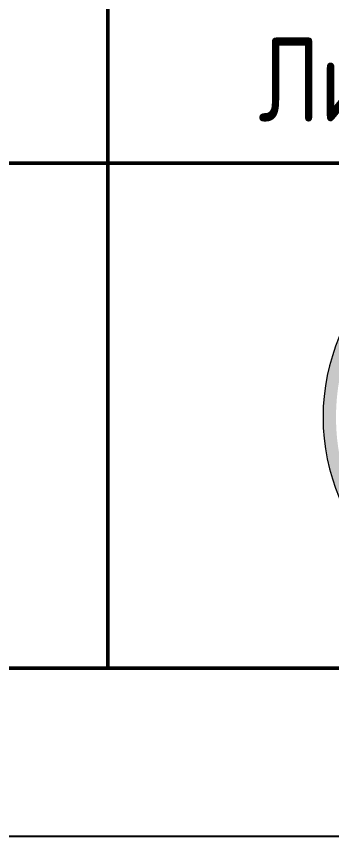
# Model space of a CAD drawing. Header units: millimetres. Extents: x -1117 to 6083, y -90 to 586.
# Drawn here: x 362.29 to 371.64, y 0 to 24.36 of the extents above; entities that cross this region are included whole.
import ezdxf

# ---------------------------------------------------------------- set-up
doc = ezdxf.new("R2010")
doc.units = ezdxf.units.MM
doc.styles.add('Gost_type_A', font='GOST_A.TTF')

# ---------------------------------------------------------------- blocks, each defined once
blk = doc.blocks.new('Формат_А3')
blk.add_lwpolyline([(-420, 297), (0, 297), (0, 0), (-420, 0)], close=True)
at = {"lineweight": 50}
blk.add_lwpolyline([(-400, 292), (-5, 292), (-5, 5), (-400, 5)], close=True, dxfattribs=at)
blk = doc.blocks.new('*U17')
at = {"lineweight": 0, "true_color": 0x00cb62}
h = blk.add_hatch(color=112, dxfattribs=at)
h.dxf.hatch_style = 1
edge = h.paths.add_edge_path()
edge.add_spline(control_points=[(-12.47, 6.094), (-15.856, 6.094), (-18.61, 3.339), (-18.61, -0.046)], knot_values=[1, 1, 1, 1, 2, 2, 2, 2], degree=3, periodic=0)
edge.add_spline(control_points=[(-18.61, -0.046), (-18.61, -3.431), (-15.856, -6.186), (-12.47, -6.186)], knot_values=[0, 0, 0, 0, 1, 1, 1, 1], degree=3, periodic=0)
edge.add_spline(control_points=[(-12.47, -6.186), (-9.085, -6.186), (-6.331, -3.431), (-6.331, -0.046)], knot_values=[3, 3, 3, 3, 4, 4, 4, 4], degree=3, periodic=0)
edge.add_spline(control_points=[(-6.331, -0.046), (-6.331, 3.339), (-9.085, 6.094), (-12.47, 6.094)], knot_values=[2, 2, 2, 2, 3, 3, 3, 3], degree=3, periodic=0)
edge = h.paths.add_edge_path(flags=16)
edge.add_spline(control_points=[(-18.226, -0.046), (-18.226, 3.212), (-15.729, 5.951), (-12.47, 5.951)], knot_values=[0, 0, 0, 0, 1, 1, 1, 1], degree=3, periodic=0)
edge.add_spline(control_points=[(-12.47, 5.951), (-9.212, 5.951), (-6.715, 3.212), (-6.715, -0.046)], knot_values=[3, 3, 3, 3, 4, 4, 4, 4], degree=3, periodic=0)
edge.add_spline(control_points=[(-6.715, -0.046), (-6.715, -3.304), (-9.212, -5.832), (-12.47, -5.832)], knot_values=[2, 2, 2, 2, 3, 3, 3, 3], degree=3, periodic=0)
edge.add_spline(control_points=[(-12.47, -5.832), (-15.729, -5.832), (-18.226, -3.304), (-18.226, -0.046)], knot_values=[1, 1, 1, 1, 2, 2, 2, 2], degree=3, periodic=0)
at = {"color": 112, "lineweight": 0, "true_color": 0x00cb62}
blk.add_open_spline([(-12.47, -6.186), (-15.856, -6.186), (-18.61, -3.431), (-18.61, -0.046), (-18.61, 3.339), (-15.856, 6.094), (-12.47, 6.094), (-9.085, 6.094), (-6.331, 3.339), (-6.331, -0.046), (-6.331, -3.431), (-9.085, -6.186), (-12.47, -6.186)], degree=3, knots=[0, 0, 0, 0, 1, 1, 1, 2, 2, 2, 3, 3, 3, 4, 4, 4, 4], dxfattribs=at)
blk = doc.blocks.new('Штамп большой нижний')
at = {"lineweight": 50}
for points in [[(-120, 40), (-50, 40), (-50, 15), (-120, 15)], [(-50, 19.974), (-30, 19.974), (-30, 15), (-50, 15)], [(-120, 15), (-50, 15), (-50, 0), (-120, 0)], [(-50, 15), (0, 15), (0, 0), (-50, 0)]]:
    blk.add_lwpolyline(points, close=True, dxfattribs=at)
blk.add_blockref('*U17', (-25, 7.5))
at = {"insert": (-42.5, 17.487), "char_height": 2.5, "width": 15, "attachment_point": 5, "style": 'Gost_type_A'}
blk.add_mtext('Лист', dxfattribs=at)

msp = doc.modelspace()

# ---------------------------------------------------------------- block references
at = {"color": 1}
msp.add_blockref('Формат_А3', (420, 0), dxfattribs=at)
msp.add_blockref('Штамп большой нижний', (415, 5))

doc.saveas('drawing.dxf')
